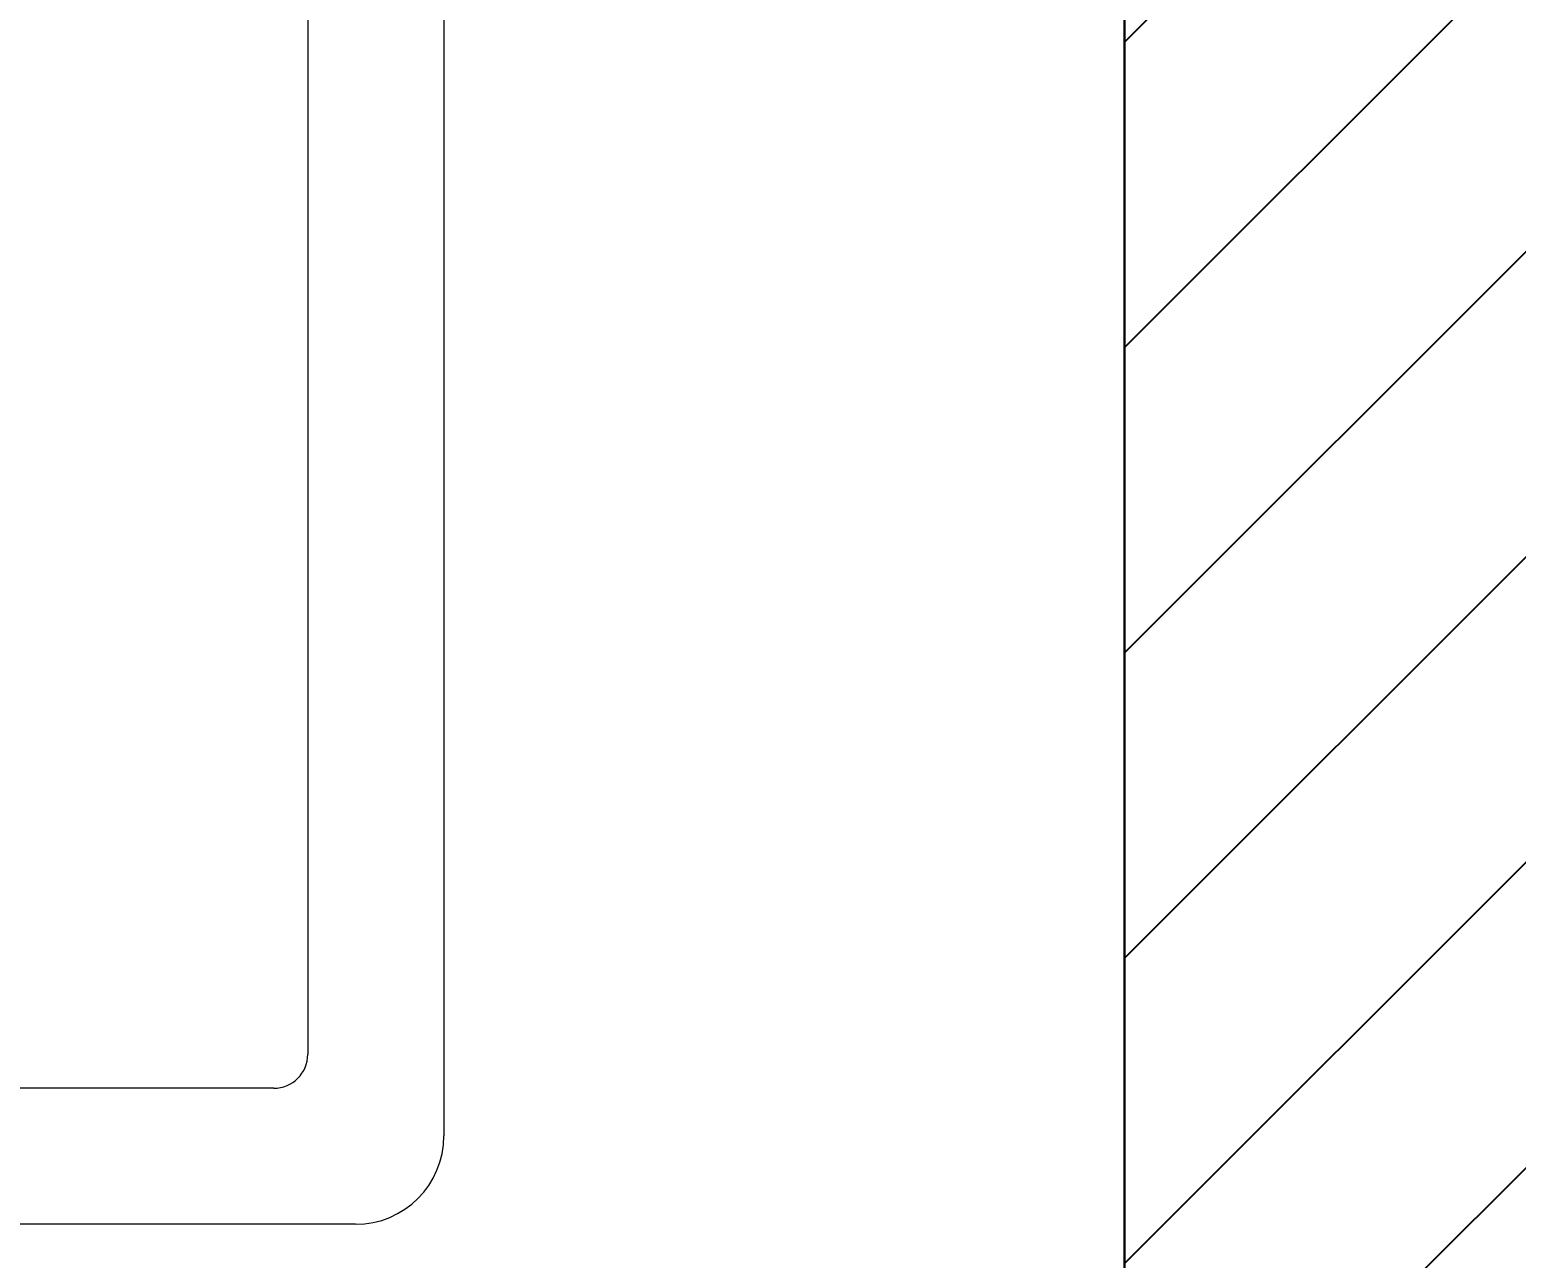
# Model space of a CAD drawing. Header units: centimetres. Extents: x 41 to 1078, y 280 to 1754.
# Drawn here: x 993.03 to 1014.87, y 892.45 to 910.51 of the extents above; entities that cross this region are included whole.
import ezdxf

# ---------------------------------------------------------------- set-up
doc = ezdxf.new("R2010")
doc.units = ezdxf.units.CM
doc.header["$LTSCALE"] = 5
doc.header["$PDMODE"] = 2
doc.header["$PDSIZE"] = 1
doc.layers.add('_HATCH', color=251, linetype='Continuous')
for name, color, linetype, lineweight in [('A_PRZEKROJOWA 01', 50, 'Continuous', 30), ('A_WYMIAROWANIE', 8, 'Continuous', 0), ('A_WYPOSAZENIE', 3, 'Continuous', 5)]:
    doc.layers.add(name, color=color, linetype=linetype, lineweight=lineweight)
doc.styles.get("Standard").update_dxf_attribs({"font": 'ARIALN.TTF'})
doc.dimstyles.new('1_50', dxfattribs={"dimscale": 5, "dimtxt": 2, "dimasz": 1.5, "dimexe": 1.25, "dimexo": 0.625, "dimtad": 1, "dimdec": 1, "dimtxsty": 'Standard', "dimblk": 'ARCHTICK', "dimcen": 2.5, "dimadec": 1, "dimazin": 0, "dimtfac": 1, "dimtdec": 1, "dimtmove": 0, "dimatfit": 3, "dimfxl": 1, "dimarcsym": 0})

# ---------------------------------------------------------------- blocks, each defined once
blk = doc.blocks.new('A$C2cecc341')
for p, q in [((-314.66, 106.53), (239.34, 106.53)), ((252.34, 93.53), (252.34, -330.47)), ((-302.66, 86.53), (227.34, 86.53)), ((232.34, 81.53), (232.34, -318.47))]:
    blk.add_line(p, q)
for centre, radius in [((239.34, 93.53), 13), ((227.34, 81.53), 5)]:
    blk.add_arc(centre, radius, 0, 90)
blk = doc.blocks.new('_ArchTick')
at = {"color": 0, "linetype": 'ByBlock', "const_width": 0.15}
blk.add_lwpolyline([(-0.5, -0.5), (0.5, 0.5)], dxfattribs=at)
blk = doc.blocks.new('*D50')
at = {"layer": 'A_WYMIAROWANIE', "color": 0, "lineweight": -2, "transparency": 16777216}
for p, q in [((1012.237, 972.948), (1077.948, 972.948)), ((1071.698, 459.948), (1071.698, 972.948)), ((1012.237, 459.948), (1077.948, 459.948))]:
    blk.add_line(p, q, dxfattribs=at)
at = {"layer": 'DEFPOINTS', "color": 0, "transparency": 16777216}
for p in [(1009.112, 972.948), (1071.698, 972.948), (1009.112, 459.948)]:
    blk.add_point(p, dxfattribs=at)
at = {"layer": 'A_WYMIAROWANIE', "color": 0, "lineweight": -2, "transparency": 16777216, "xscale": 7.5, "yscale": 7.5, "zscale": 7.5}
for p, rotation in [((1071.698, 972.948), 90), ((1071.698, 459.948), 270)]:
    blk.add_blockref('_ArchTick', p, dxfattribs=dict(at, rotation=rotation))
at = {"layer": 'A_WYMIAROWANIE', "color": 0, "transparency": 16777216, "insert": (1063.467, 716.448), "char_height": 10, "attachment_point": 5, "rotation": 90}
blk.add_mtext('513', dxfattribs=at)

msp = doc.modelspace()

# ---------------------------------------------------------------- hatches: boundary and pattern name
at = {"layer": '_HATCH'}
h = msp.add_hatch(dxfattribs=at)
h.set_pattern_fill('ANSI31', color=256)
h.paths.add_polyline_path([(1027.112, 1663.948), (1052.928, 1663.948), (1052.928, 1682.948), (937.612, 1682.948), (937.612, 1675.948), (936.112, 1663.948), (1009.112, 1663.948), (1009.112, 459.948), (958.112, 459.948), (958.112, 447.948), (959.612, 447.948), (959.612, 440.948), (1052.928, 440.948), (1052.928, 459.948), (1027.112, 459.948)])

# ---------------------------------------------------------------- linework, layer by layer
at = {"layer": 'A_PRZEKROJOWA 01'}
msp.add_lwpolyline([(1009.112, 1663.948), (1009.112, 459.948)], dxfattribs=at)

# ---------------------------------------------------------------- block references
at = {"layer": 'A_WYPOSAZENIE', "xscale": 0.1, "yscale": 0.1, "zscale": 0.1, "rotation": 270}
msp.add_blockref('A$C2cecc341', (988.459, 918.181), dxfattribs=at)

# ---------------------------------------------------------------- dimensions: what is measured, and where the dimension line sits
at = {"layer": 'A_WYMIAROWANIE'}
dim = msp.add_linear_dim(base=(1071.698, 972.948), p1=(1009.112, 459.948), p2=(1009.112, 972.948), angle=90, dimstyle='1_50', override={"dimtmove": 1}, dxfattribs=at)
dim.commit()
dim.dimension.update_dxf_attribs({"geometry": '*D50', "text_midpoint": (1063.467, 716.448)})

doc.saveas('drawing.dxf')
